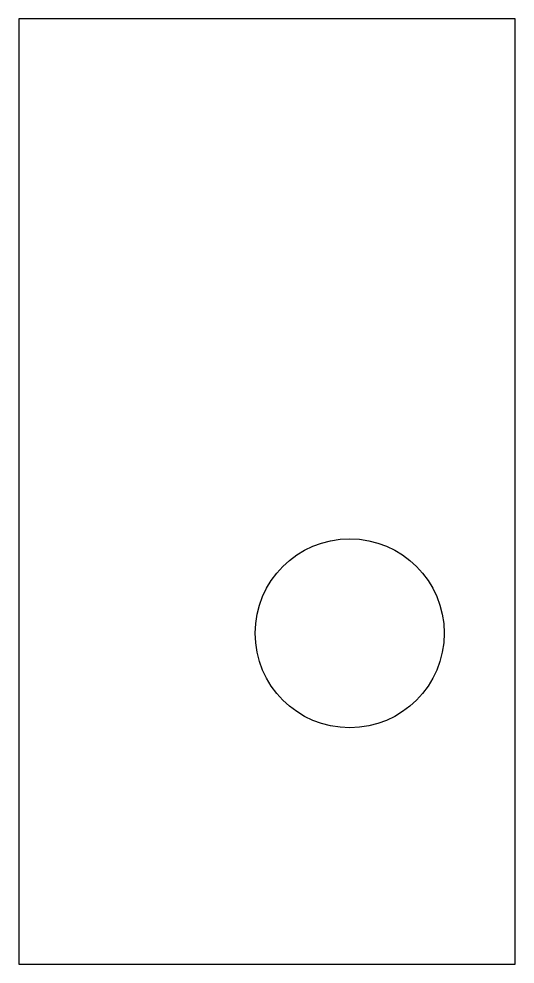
# Model space of a CAD drawing. Header units: millimetres. Extents: x 0 to 10.5, y 0 to 20.
import ezdxf

# ---------------------------------------------------------------- set-up
doc = ezdxf.new("R2010")
doc.units = ezdxf.units.MM
doc.layers.add('HANGING', color=7, linetype='Continuous')
doc.layers.add('OUTLINE', color=7, linetype='Continuous')

msp = doc.modelspace()

# ---------------------------------------------------------------- linework, layer by layer
at = {"layer": 'HANGING'}
msp.add_circle((7, 7), 2, dxfattribs=at)
at = {"layer": 'OUTLINE'}
msp.add_lwpolyline([(0, 0), (10.5, 0), (10.5, 20), (0, 20)], close=True, dxfattribs=at)

doc.saveas('drawing.dxf')
